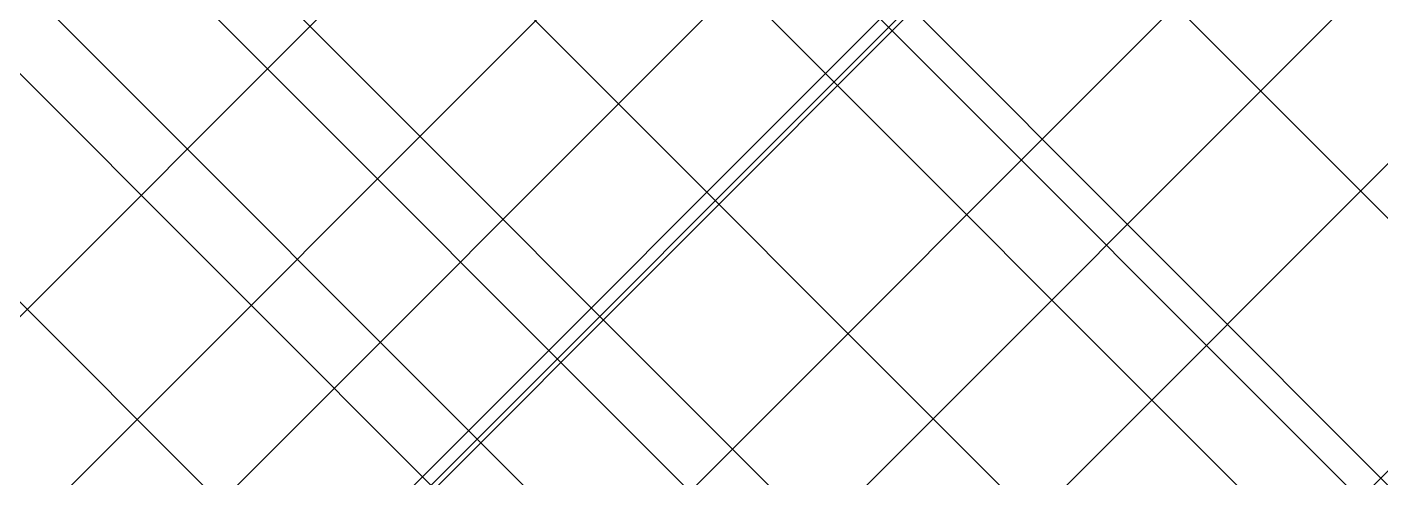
# Model space of a CAD drawing. Header units: inches. Extents: x 40.3876 to 40.402, y 56.13 to 56.1348.
import ezdxf

# ---------------------------------------------------------------- set-up
doc = ezdxf.new("R2010")
doc.units = ezdxf.units.IN
doc.header["$MEASUREMENT"] = 0
doc.header["$PDMODE"] = 3
doc.header["$PDSIZE"] = -1
doc.layers.add('points', color=7, linetype='Continuous')

msp = doc.modelspace()

# ---------------------------------------------------------------- linework, layer by layer
at = {"layer": 'points'}
for p in [(40.396769, 56.134753), (40.401768, 56.133019), (40.397595, 56.132768), (40.392233, 56.132269), (40.390017, 56.131809), (40.39362, 56.131784), (40.387643, 56.131767), (40.397241, 56.130609), (40.392448, 56.130356), (40.401983, 56.129982)]:
    msp.add_point(p, dxfattribs=at)

doc.saveas('drawing.dxf')
